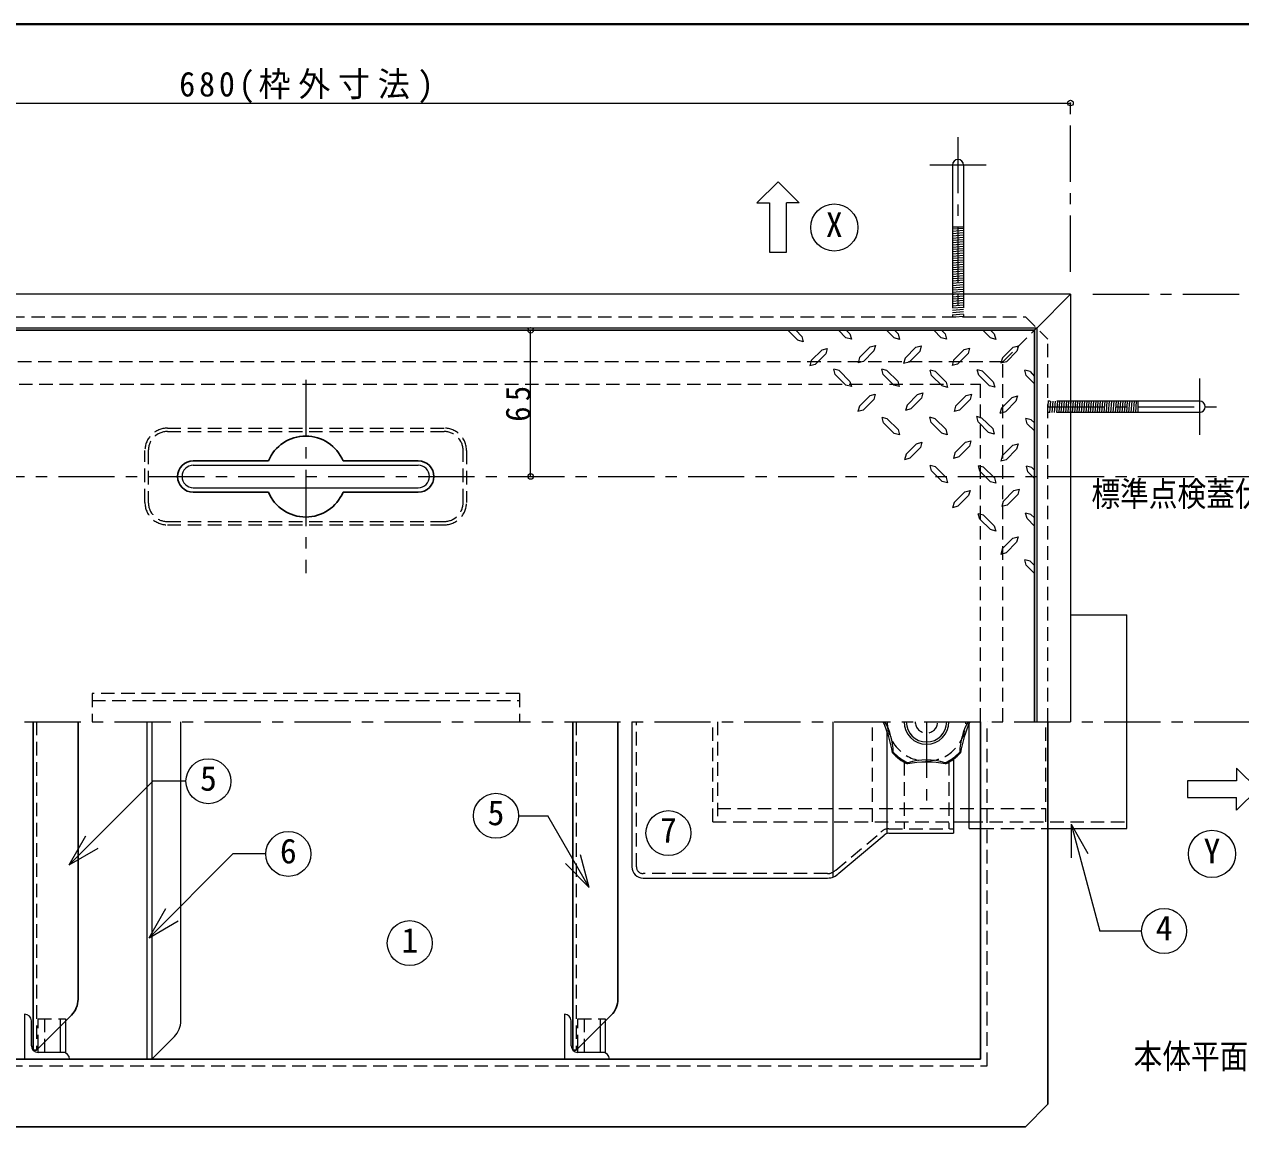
# Model space of a CAD drawing. Units: millimetres at full size, sheet at 1:5; details may follow other scales. Extents: x -1062 to 963, y -702 to 703.
# Drawn here: x -255 to 286, y 213 to 703 of the extents above; entities that cross this region are included whole.
import ezdxf
from ezdxf.enums import TextEntityAlignment as Align

# ---------------------------------------------------------------- set-up
doc = ezdxf.new("R2010")
doc.units = ezdxf.units.MM
doc.header["$LTSCALE"] = 5
doc.header["$PDMODE"] = 32
doc.header["$PDSIZE"] = 2.5
doc.linetypes.add('CHAIN1', pattern=[8, 5, -1, 1, -1])
doc.linetypes.add('DASHED1', pattern=[1.8, 1.2, -0.6])
doc.layers.add('0-A', color=4, linetype='Continuous', lineweight=9)
doc.styles.add('ＭＳ ゴシック', font='')
doc.styles.get('ＭＳ ゴシック').set_extended_font_data('MS Gothic')

msp = doc.modelspace()

# ---------------------------------------------------------------- linework, layer by layer
at = {"layer": '0-A', "color": 1, "lineweight": 40}
msp.add_line((962.602, 702.509), (-1062.398, 702.509), dxfattribs=at)
at = {"layer": '0-A'}
for p, q in [((-469.898, 667.509), (210.102, 667.509)), ((70.727, 623.134), (76.352, 623.134)), ((76.352, 623.134), (76.352, 601.259)), ((83.852, 601.259), (83.852, 623.134)), ((162.602, 612.408), (157.602, 612.408)), ((157.602, 611.538), (162.602, 611.946)), ((157.602, 610.535), (162.602, 610.943)), ((157.602, 609.531), (162.602, 609.94)), ((157.602, 608.528), (162.602, 608.936)), ((157.602, 607.525), (162.602, 607.933)), ((157.602, 606.521), (162.602, 606.93)), ((157.602, 605.518), (162.602, 605.926)), ((76.352, 601.259), (83.852, 601.259)), ((157.602, 604.515), (162.602, 604.923)), ((157.602, 603.511), (162.602, 603.92)), ((157.602, 602.508), (162.602, 602.916)), ((157.602, 601.505), (162.602, 601.913)), ((157.602, 600.501), (162.602, 600.91)), ((157.602, 599.498), (162.602, 599.906)), ((157.602, 598.495), (162.602, 598.903)), ((157.602, 597.491), (162.602, 597.9)), ((157.602, 596.488), (162.602, 596.896)), ((157.602, 595.485), (162.602, 595.893)), ((157.602, 594.481), (162.602, 594.89)), ((157.602, 593.478), (162.602, 593.886)), ((157.602, 592.475), (162.602, 592.883)), ((157.602, 591.471), (162.602, 591.88)), ((157.602, 590.468), (162.602, 590.876)), ((157.602, 589.465), (162.602, 589.873)), ((157.602, 588.461), (162.602, 588.87)), ((157.602, 587.458), (162.602, 587.866)), ((157.602, 586.455), (162.602, 586.863)), ((157.602, 585.451), (162.602, 585.86)), ((157.602, 584.448), (162.602, 584.856)), ((157.602, 583.445), (162.602, 583.853)), ((158.435, 582.509), (162.602, 582.85)), ((-29.898, 501.509), (-29.898, 566.509)), ((84.381, 566.509), (88.914, 562.084)), ((87.939, 566.509), (90.639, 563.809)), ((106.914, 566.509), (110.289, 563.134)), ((128.289, 566.509), (131.664, 563.134)), ((134.064, 562.459), (131.664, 563.134)), ((131.814, 566.509), (133.464, 564.859)), ((133.464, 564.859), (134.064, 562.459)), ((149.416, 566.509), (152.589, 563.209)), ((154.989, 562.609), (152.589, 563.209)), ((152.814, 566.509), (154.389, 564.934)), ((154.389, 564.934), (154.989, 562.609)), ((171.114, 566.509), (174.489, 563.134)), ((176.889, 562.459), (174.489, 563.134)), ((174.564, 566.509), (176.214, 564.859)), ((176.214, 564.859), (176.889, 562.459)), ((195.102, 567.509), (194.102, 566.509)), ((94.839, 553.084), (99.639, 557.884)), ((99.639, 557.884), (101.964, 558.484)), ((101.964, 558.484), (101.364, 556.084)), ((118.089, 552.634), (122.739, 557.359)), ((136.614, 554.134), (141.339, 558.934)), ((138.339, 552.409), (143.064, 557.134)), ((158.064, 553.234), (162.864, 558.034)), ((162.864, 558.034), (165.189, 558.634)), ((165.189, 558.634), (164.589, 556.234)), ((179.889, 554.209), (184.614, 559.009)), ((181.614, 552.484), (186.339, 557.209)), ((184.614, 559.009), (187.014, 559.609)), ((187.014, 559.609), (186.339, 557.209)), ((94.839, 553.084), (94.239, 550.759)), ((96.639, 551.359), (101.364, 556.084)), ((116.289, 554.359), (115.689, 552.034)), ((118.089, 552.634), (115.689, 552.034)), ((136.614, 554.134), (135.939, 551.809)), ((138.339, 552.409), (135.939, 551.809)), ((158.064, 553.234), (157.464, 550.909)), ((159.864, 551.509), (164.589, 556.234)), ((179.889, 554.209), (179.214, 551.884)), ((181.614, 552.484), (179.214, 551.884)), ((96.639, 551.359), (94.239, 550.759)), ((107.289, 548.584), (104.964, 549.184)), ((105.564, 546.784), (104.964, 549.184)), ((105.564, 546.784), (110.289, 542.059)), ((107.289, 548.584), (112.014, 543.784)), ((126.789, 546.859), (126.189, 549.259)), ((128.514, 548.584), (126.189, 549.259)), ((126.789, 546.859), (131.514, 542.134)), ((128.514, 548.584), (133.314, 543.859)), ((150.114, 548.209), (147.714, 548.809)), ((148.389, 546.409), (147.714, 548.809)), ((148.389, 546.409), (153.039, 541.759)), ((150.114, 548.209), (154.839, 543.484)), ((159.864, 551.509), (157.464, 550.909)), ((169.314, 546.559), (168.639, 548.959)), ((171.039, 548.284), (168.639, 548.959)), ((169.314, 546.559), (174.039, 541.834)), ((171.039, 548.284), (175.764, 543.559)), ((192.189, 548.209), (189.789, 548.809)), ((190.464, 546.409), (189.789, 548.809)), ((190.464, 546.409), (194.102, 542.772)), ((192.189, 548.209), (194.102, 546.024)), ((133.914, 541.534), (131.514, 542.134)), ((133.314, 543.859), (133.914, 541.534)), ((155.439, 541.084), (153.039, 541.759)), ((154.839, 543.484), (155.439, 541.084)), ((176.439, 541.234), (174.039, 541.834)), ((175.764, 543.559), (176.439, 541.234)), ((116.289, 532.759), (121.014, 537.559)), ((118.014, 531.034), (122.739, 535.759)), ((121.014, 537.559), (123.339, 538.159)), ((123.339, 538.159), (122.739, 535.759)), ((137.439, 533.284), (142.164, 538.009)), ((139.164, 531.559), (143.889, 536.284)), ((142.164, 538.009), (144.489, 538.684)), ((144.489, 538.684), (143.889, 536.284)), ((159.039, 532.759), (163.764, 537.559)), ((160.839, 531.034), (165.489, 535.759)), ((163.764, 537.559), (166.164, 538.159)), ((166.164, 538.159), (165.489, 535.759)), ((179.439, 531.934), (184.164, 536.659)), ((116.289, 532.759), (115.614, 530.434)), ((118.014, 531.034), (115.614, 530.434)), ((137.439, 533.284), (136.764, 530.884)), ((139.164, 531.559), (136.764, 530.884)), ((159.039, 532.759), (158.439, 530.434)), ((160.839, 531.034), (158.439, 530.434)), ((179.439, 531.934), (178.764, 529.534)), ((181.164, 530.209), (178.764, 529.534)), ((181.164, 530.209), (185.889, 534.934)), ((210.102, 530.842), (210.442, 535.009)), ((211.037, 530.009), (211.446, 535.009)), ((212.04, 530.009), (212.449, 535.009)), ((213.044, 530.009), (213.452, 535.009)), ((214.047, 530.009), (214.456, 535.009)), ((215.05, 530.009), (215.459, 535.009)), ((216.054, 530.009), (216.462, 535.009)), ((217.057, 530.009), (217.466, 535.009)), ((218.06, 530.009), (218.469, 535.009)), ((219.064, 530.009), (219.472, 535.009)), ((220.067, 530.009), (220.476, 535.009)), ((221.07, 530.009), (221.479, 535.009)), ((222.074, 530.009), (222.482, 535.009)), ((223.077, 530.009), (223.486, 535.009)), ((224.08, 530.009), (224.489, 535.009)), ((225.084, 530.009), (225.492, 535.009)), ((226.087, 530.009), (226.496, 535.009)), ((227.09, 530.009), (227.499, 535.009)), ((228.094, 530.009), (228.502, 535.009)), ((229.097, 530.009), (229.506, 535.009)), ((230.1, 530.009), (230.509, 535.009)), ((231.104, 530.009), (231.512, 535.009)), ((232.107, 530.009), (232.516, 535.009)), ((233.11, 530.009), (233.519, 535.009)), ((234.114, 530.009), (234.522, 535.009)), ((235.117, 530.009), (235.526, 535.009)), ((236.12, 530.009), (236.529, 535.009)), ((237.124, 530.009), (237.532, 535.009)), ((238.127, 530.009), (238.536, 535.009)), ((239.13, 530.009), (239.539, 535.009)), ((240.001, 535.009), (240.001, 530.009)), ((128.664, 527.134), (126.339, 527.809)), ((126.939, 525.409), (126.339, 527.809)), ((126.939, 525.409), (131.664, 520.684)), ((128.664, 527.134), (133.464, 522.409)), ((149.964, 527.209), (147.564, 527.884)), ((148.239, 525.484), (147.564, 527.884)), ((148.239, 525.484), (152.964, 520.759)), ((149.964, 527.209), (154.689, 522.484)), ((170.739, 527.509), (168.414, 528.184)), ((169.014, 525.784), (168.414, 528.184)), ((169.014, 525.784), (173.739, 521.059)), ((170.739, 527.509), (175.539, 522.784)), ((192.639, 526.759), (190.239, 527.359)), ((190.914, 524.959), (190.239, 527.359)), ((190.914, 524.959), (194.102, 521.772)), ((192.639, 526.759), (194.102, 525.297)), ((134.064, 520.084), (131.664, 520.684)), ((133.464, 522.409), (134.064, 520.084)), ((155.364, 520.084), (152.964, 520.759)), ((154.689, 522.484), (155.364, 520.084)), ((176.139, 520.384), (173.739, 521.059)), ((175.539, 522.784), (176.139, 520.384)), ((138.714, 509.659), (143.439, 514.384)), ((158.739, 511.984), (163.464, 516.709)), ((160.464, 510.259), (165.189, 514.984)), ((179.739, 510.634), (184.464, 515.434)), ((184.464, 515.434), (186.864, 516.034)), ((186.864, 516.034), (186.189, 513.634)), ((136.989, 511.384), (136.314, 508.984)), ((138.714, 509.659), (136.314, 508.984)), ((158.739, 511.984), (158.064, 509.584)), ((160.464, 510.259), (158.064, 509.584)), ((179.739, 510.634), (179.139, 508.309)), ((181.539, 508.909), (179.139, 508.309)), ((181.539, 508.909), (186.189, 513.634)), ((148.389, 504.034), (147.714, 506.434)), ((150.114, 505.759), (147.714, 506.434)), ((148.389, 504.034), (153.039, 499.309)), ((150.114, 505.759), (154.839, 501.034)), ((171.489, 505.684), (169.164, 506.284)), ((169.764, 503.884), (169.164, 506.284)), ((169.764, 503.884), (174.489, 499.159)), ((171.489, 505.684), (176.289, 500.884)), ((191.139, 503.659), (190.539, 506.059)), ((192.939, 505.459), (190.539, 506.059)), ((191.139, 503.659), (194.102, 500.697)), ((192.939, 505.459), (194.102, 504.297)), ((155.439, 498.634), (153.039, 499.309)), ((154.839, 501.034), (155.439, 498.634)), ((176.889, 498.559), (174.489, 499.159)), ((176.289, 500.884), (176.889, 498.559)), ((158.364, 490.009), (163.089, 494.734)), ((160.089, 488.284), (164.814, 493.009)), ((180.189, 490.459), (184.914, 495.259)), ((181.989, 488.734), (186.639, 493.459)), ((184.914, 495.259), (187.314, 495.859)), ((187.314, 495.859), (186.639, 493.459)), ((158.364, 490.009), (157.689, 487.609)), ((160.089, 488.284), (157.689, 487.609)), ((180.189, 490.459), (179.589, 488.134)), ((181.989, 488.734), (179.589, 488.134)), ((171.489, 484.384), (169.089, 484.984)), ((169.764, 482.584), (169.089, 484.984)), ((169.764, 482.584), (174.489, 477.934)), ((171.489, 484.384), (176.214, 479.659)), ((190.839, 482.884), (190.164, 485.284)), ((192.564, 484.684), (190.164, 485.284)), ((190.839, 482.884), (194.102, 479.491)), ((192.564, 484.684), (194.102, 483.147)), ((176.889, 477.259), (174.489, 477.934)), ((176.214, 479.659), (176.889, 477.259)), ((179.739, 469.309), (184.464, 474.034)), ((181.539, 467.584), (186.189, 472.309)), ((184.464, 474.034), (186.864, 474.709)), ((186.864, 474.709), (186.189, 472.309)), ((179.739, 469.309), (179.139, 466.909)), ((181.539, 467.584), (179.139, 466.909)), ((190.464, 462.109), (189.789, 464.509)), ((192.189, 463.909), (189.789, 464.509)), ((190.464, 462.109), (194.102, 458.326)), ((192.189, 463.909), (194.102, 461.997)), ((-185.398, 259.651), (-185.398, 392.509)), ((104.396, 392.509), (104.396, 323.406)), ((128.405, 388.633), (128.405, 342.789)), ((283.977, 371.884), (283.977, 366.259)), ((262.102, 366.259), (262.102, 358.759)), ((283.977, 366.259), (262.102, 366.259)), ((262.102, 358.759), (283.977, 358.759)), ((158.102, 347.959), (165.102, 347.959)), ((-198.398, 242.509), (-188.327, 252.58))]:
    msp.add_line(p, q, dxfattribs=at)
at = {"layer": '0-A', "linetype": 'CHAIN1'}
for p, q in [((210.102, 592.509), (210.102, 667.509)), ((160.102, 652.408), (160.102, 572.509)), ((172.602, 639.908), (147.602, 639.908)), ((220.102, 582.509), (360.102, 582.509)), ((-129.898, 544.509), (-129.898, 458.509)), ((267.501, 545.009), (267.501, 520.009)), ((200.102, 532.509), (280.001, 532.509)), ((-559.898, 501.509), (300.102, 501.509)), ((-494.898, 392.509), (360.102, 392.509)), ((146.102, 392.509), (146.102, 357.509))]:
    msp.add_line(p, q, dxfattribs=at)
at = {"layer": '0-A', "color": 7, "lineweight": 18}
for p, q in [((157.602, 639.908), (157.602, 582.509)), ((162.602, 639.908), (162.602, 582.509)), ((210.102, 582.509), (-469.898, 582.509)), ((195.102, 567.509), (210.102, 582.509)), ((210.102, 582.509), (210.102, 392.509)), ((195.102, 567.509), (-454.898, 567.509)), ((195.102, 567.509), (195.102, 392.509)), ((267.501, 535.009), (210.102, 535.009)), ((267.501, 530.009), (210.102, 530.009)), ((-179.898, 506.509), (-79.898, 506.509)), ((-179.898, 496.509), (-79.898, 496.509)), ((210.102, 440.009), (235.102, 440.009)), ((-200.398, 242.509), (-200.398, 392.509)), ((-198.398, 392.509), (-198.398, 242.509)), ((15.102, 392.509), (15.102, 328.009)), ((165.102, 345.009), (165.102, 391.907)), ((158.102, 375.889), (158.102, 342.959)), ((-235.111, 328.823), (-197.887, 366.047)), ((-183.175, 366.047), (-197.887, 366.047)), ((-35.314, 350.716), (-22.22, 350.716)), ((-3.845, 318.89), (-22.22, 350.716)), ((210.389, 346.956), (223.112, 299.474)), ((210.389, 346.956), (210.389, 331.956)), ((210.389, 346.956), (217.889, 333.966)), ((-235.111, 328.823), (-227.611, 341.813)), ((107.176, 325.218), (127.213, 342.013)), ((129.4, 342.959), (158.102, 342.959)), ((165.102, 345.009), (170.102, 345.009)), ((-235.111, 328.823), (-222.121, 336.323)), ((-199.563, 296.511), (-162.339, 333.735)), ((-147.627, 333.735), (-162.339, 333.735)), ((-3.845, 318.89), (-7.727, 333.379)), ((-3.845, 318.89), (-14.451, 329.497)), ((20.102, 323.009), (102.072, 323.009)), ((-199.563, 296.511), (-192.063, 309.501)), ((-199.563, 296.511), (-186.573, 304.011)), ((241.741, 299.474), (223.112, 299.474)), ((-254.898, 262.509), (-254.898, 242.509)), ((-14.898, 262.509), (-14.898, 242.509)), ((-251.898, 248.509), (-251.898, 259.509)), ((-238.9, 245.509), (-238.9, 257.273)), ((-236.743, 259.43), (-236.743, 245.509)), ((-11.898, 248.509), (-11.898, 259.509)), ((1.1, 245.509), (1.1, 257.273)), ((3.257, 259.43), (3.257, 245.509)), ((-248.898, 245.509), (-248.898, 247.275)), ((-236.743, 245.509), (-248.898, 245.509)), ((-8.898, 245.509), (-8.898, 247.275)), ((3.257, 245.509), (-8.898, 245.509))]:
    msp.add_line(p, q, dxfattribs=at)
at = {"layer": '0-A', "linetype": 'DASHED1'}
for p, q in [((157.602, 582.441), (158.435, 582.509)), ((157.602, 582.509), (157.602, 572.509)), ((157.602, 581.438), (162.602, 581.846)), ((157.602, 580.435), (162.602, 580.843)), ((157.602, 579.431), (162.602, 579.84)), ((157.602, 578.428), (162.602, 578.836)), ((162.602, 582.509), (162.602, 572.509)), ((157.602, 577.425), (162.602, 577.833)), ((157.602, 576.421), (162.602, 576.83)), ((157.602, 575.418), (162.602, 575.826)), ((157.602, 574.415), (162.602, 574.823)), ((157.602, 573.411), (162.602, 573.82)), ((-449.898, 572.509), (190.102, 572.509)), ((158.843, 572.509), (162.602, 572.816)), ((190.102, 572.509), (200.102, 562.509)), ((180.102, 552.509), (194.102, 566.509)), ((200.102, 392.509), (200.102, 562.509)), ((180.102, 552.509), (-274.466, 552.509)), ((180.102, 392.509), (180.102, 552.509)), ((-275.352, 542.509), (170.102, 542.509)), ((170.102, 392.509), (170.102, 542.509)), ((210.102, 535.009), (200.102, 535.009)), ((200.102, 531.25), (200.409, 535.009)), ((210.102, 530.009), (200.102, 530.009)), ((201.004, 530.009), (201.412, 535.009)), ((202.007, 530.009), (202.416, 535.009)), ((203.011, 530.009), (203.419, 535.009)), ((204.014, 530.009), (204.422, 535.009)), ((205.017, 530.009), (205.426, 535.009)), ((206.021, 530.009), (206.429, 535.009)), ((207.024, 530.009), (207.432, 535.009)), ((208.027, 530.009), (208.436, 535.009)), ((209.03, 530.009), (209.439, 535.009)), ((210.034, 530.009), (210.102, 530.842)), ((-224.898, 402.009), (-34.898, 402.009)), ((17.102, 328.009), (17.102, 392.509)), ((51.102, 347.959), (51.102, 392.509)), ((53.102, 392.509), (53.102, 347.959)), ((122.102, 347.959), (122.102, 392.509)), ((199.102, 347.959), (199.102, 392.509)), ((136.102, 374.614), (136.102, 344.959)), ((156.102, 374.614), (156.102, 344.959)), ((53.102, 353.959), (199.102, 353.959)), ((51.102, 347.959), (158.102, 347.959)), ((165.102, 347.959), (235.102, 347.959)), ((105.717, 326.587), (125.755, 343.381)), ((129.4, 344.959), (158.102, 344.959)), ((170.102, 345.009), (200.102, 345.009)), ((102.072, 325.009), (20.102, 325.009)), ((-245.898, 245.509), (-245.898, 260.509)), ((-238.9, 257.273), (-238.9, 260.509)), ((-236.743, 260.509), (-236.743, 259.43)), ((-5.898, 245.509), (-5.898, 260.509)), ((1.1, 257.273), (1.1, 260.509)), ((3.257, 260.509), (3.257, 259.43))]:
    msp.add_line(p, q, dxfattribs=at)
at = {"layer": '0-A', "color": 5, "lineweight": 25}
for p, q in [((194.102, 566.509), (-273.573, 566.509)), ((194.102, 392.509), (194.102, 566.509)), ((-179.898, 508.509), (-146.481, 508.509)), ((-113.315, 508.509), (-79.898, 508.509)), ((-179.898, 494.509), (-146.481, 494.509)), ((-113.315, 494.509), (-79.898, 494.509)), ((-251.148, 246.525), (-251.148, 392.509)), ((-231.148, 269.167), (-231.148, 392.509)), ((-11.148, 246.525), (-11.148, 392.509)), ((8.852, 269.167), (8.852, 392.509)), ((170.102, 392.509), (170.102, 242.509)), ((200.102, 392.509), (200.102, 222.509)), ((-234.077, 262.096), (-249.648, 246.525)), ((5.923, 262.096), (-9.648, 246.525)), ((-249.648, 246.525), (-251.148, 246.525)), ((-9.648, 246.525), (-11.148, 246.525)), ((170.102, 242.509), (-429.898, 242.509)), ((200.102, 222.509), (190.102, 212.509)), ((190.102, 212.509), (-449.898, 212.509))]:
    msp.add_line(p, q, dxfattribs=at)
at = {"layer": '0-A', "color": 7, "linetype": 'DASHED1', "lineweight": 18}
for p, q in [((-191.398, 523.009), (-68.398, 523.009)), ((-191.398, 521.509), (-68.398, 521.509)), ((-201.398, 490.009), (-201.398, 513.009)), ((-199.898, 513.009), (-199.898, 490.009)), ((-59.898, 490.009), (-59.898, 513.009)), ((-58.398, 513.009), (-58.398, 490.009)), ((-191.398, 481.509), (-68.398, 481.509)), ((-191.398, 480.009), (-68.398, 480.009)), ((-34.898, 405.009), (-224.898, 405.009)), ((-224.898, 405.009), (-224.898, 392.509)), ((-34.898, 405.009), (-34.898, 392.509)), ((-249.648, 392.509), (-249.648, 246.525)), ((-9.648, 392.509), (-9.648, 246.525)), ((173.102, 239.509), (173.102, 392.509)), ((-432.898, 239.509), (173.102, 239.509))]:
    msp.add_line(p, q, dxfattribs=at)
at = {"layer": '0-A'}
for points in [[(70.727, 623.134), (80.102, 632.509), (89.477, 623.134), (83.852, 623.134)], [(90.639, 563.809), (91.314, 561.409), (88.914, 562.084)], [(110.364, 566.509), (112.014, 564.859), (112.689, 562.534), (110.289, 563.134)], [(116.289, 554.359), (121.014, 559.159), (123.414, 559.759), (122.739, 557.359)], [(141.339, 558.934), (143.664, 559.534), (143.064, 557.134)], [(112.014, 543.784), (112.689, 541.459), (110.289, 542.059)], [(184.164, 536.659), (186.489, 537.334), (185.889, 534.934)], [(136.989, 511.384), (141.714, 516.109), (144.039, 516.784), (143.439, 514.384)], [(163.464, 516.709), (165.864, 517.309), (165.189, 514.984)], [(163.089, 494.734), (165.489, 495.334), (164.814, 493.009)], [(283.977, 371.884), (293.352, 362.509), (283.977, 353.134), (283.977, 358.759)]]:
    msp.add_lwpolyline(points, dxfattribs=at)
at = {"layer": '0-A', "color": 7, "lineweight": 18}
msp.add_lwpolyline([(200.102, 345.009), (235.102, 345.009), (235.102, 440.009)], dxfattribs=at)
at = {"layer": '0-A', "linetype": 'DASHED1'}
for points in [[(-248.898, 247.275), (-248.898, 260.509), (-236.743, 260.509)], [(-8.898, 247.275), (-8.898, 260.509), (3.257, 260.509)]]:
    msp.add_lwpolyline(points, dxfattribs=at)
at = {"layer": '0-A', "color": 7, "lineweight": 18}
for centre, radius in [((105.102, 612.197), 10.5), ((-173.175, 366.047), 10), ((-45.314, 350.716), 10), ((31.355, 343.013), 10), ((-137.627, 333.735), 10), ((273.039, 333.759), 10.5), ((251.741, 299.474), 10), ((-83.656, 294.08), 10)]:
    msp.add_circle(centre, radius, dxfattribs=at)
for centre, radius, start, end in [((160.102, 639.908), 2.5, 0, 180), ((267.501, 532.509), 2.5, 270, 90), ((-179.898, 501.509), 5, 90, 270), ((-79.898, 501.509), 5, 270, 90), ((76.721, 369.966), 54.951, 9.11306, 24.21987), ((102.282, 378.272), 29.075, 1.44958, 29.32092), ((146.102, 392.509), 9, 180, 0), ((189.921, 378.272), 29.075, 150.67908, 178.55042), ((215.483, 369.966), 54.951, 155.78013, 170.88694), ((146.102, 392.509), 20.5, 222.46304, 245.53696), ((146.102, 392.509), 20, 222.46304, 245.53696), ((146.102, 392.509), 20, 294.46304, 317.53696), ((146.102, 392.509), 20.5, 294.46304, 317.53696), ((146.102, 319.558), 54.951, 81.11306, 98.88694), ((146.102, 346.435), 29.075, 73.44958, 106.55042), ((129.4, 339.959), 3, 90, 136.80874), ((20.102, 328.009), 5, 180, 270), ((102.072, 330.009), 7, 270, 316.80874), ((-254.898, 259.509), 3, 0, 90), ((-14.898, 259.509), 3, 0, 90), ((-248.898, 248.509), 3, 180, 270), ((-237.898, 242.509), 3, 0, 90), ((-8.898, 248.509), 3, 180, 270), ((2.102, 242.509), 3, 0, 90)]:
    msp.add_arc(centre, radius, start, end, dxfattribs=at)
at = {"layer": '0-A', "color": 7, "linetype": 'DASHED1', "lineweight": 18}
for centre, radius, start, end in [((-191.398, 513.009), 10, 90, 180), ((-191.398, 513.009), 8.5, 90, 180), ((-68.398, 513.009), 10, 0, 90), ((-68.398, 513.009), 8.5, 0, 90), ((-191.398, 490.009), 10, 180, 270), ((-191.398, 490.009), 8.5, 180, 270), ((-68.398, 490.009), 10, 270, 0), ((-68.398, 490.009), 8.5, 270, 0)]:
    msp.add_arc(centre, radius, start, end, dxfattribs=at)
at = {"layer": '0-A', "color": 5, "lineweight": 25}
for centre, radius, start, end in [((-129.898, 501.509), 18, 22.88538, 157.11462), ((-179.898, 501.509), 7, 90, 270), ((-79.898, 501.509), 7, 270, 90), ((-129.898, 501.509), 18, 202.88538, 337.11462), ((-241.148, 269.167), 10, 315, 360), ((-1.148, 269.167), 10, 315, 360)]:
    msp.add_arc(centre, radius, start, end, dxfattribs=at)
at = {"layer": '0-A', "linetype": 'DASHED1'}
for centre, radius, start, end in [((146.102, 392.509), 17.5, 180, 0), ((146.102, 392.509), 5, 180, 0), ((129.4, 339.959), 5, 90, 136.80874), ((20.102, 328.009), 3, 180, 270), ((102.072, 330.009), 5, 270, 316.80874)]:
    msp.add_arc(centre, radius, start, end, dxfattribs=at)
at = {"layer": '0-A'}
for centre, start, end in [((146.102, 392.509), 180, 0), ((-195.398, 259.651), 315, 360)]:
    msp.add_arc(centre, 10, start, end, dxfattribs=at)
for p in [(210.102, 667.509), (-29.898, 566.509), (-29.898, 501.509)]:
    msp.add_point(p, dxfattribs=at)

# ---------------------------------------------------------------- texts
at = {"layer": '0-A', "color": 7, "style": 'ＭＳ ゴシック'}
for s, p in [('X', (101.352, 604.697)), ('5', (-176.925, 358.547)), ('5', (-49.064, 343.216)), ('7', (27.605, 335.513)), ('6', (-141.377, 326.235)), ('Y', (269.289, 326.259)), ('4', (247.991, 291.974)), ('1', (-87.406, 286.58))]:
    msp.add_text(s, height=11, dxfattribs=at).set_placement(p, align=Align.BOTTOM_LEFT)
at = {"layer": '0-A', "color": 7, "style": 'ＭＳ ゴシック', "width": 0.85}
for s, p in [('標準点検蓋伏せ図', (219.435, 485.009)), ('本体平面図', (238.185, 235.009))]:
    msp.add_text(s, height=11, dxfattribs=at).set_placement(p, align=Align.BOTTOM_LEFT)
at = {"layer": '0-A', "color": 7, "insert": (-186.148, 667.509), "char_height": 11, "attachment_point": 7, "style": 'ＭＳ ゴシック'}
msp.add_mtext('\\T1.24;\\W0.95;680(枠外寸法)', dxfattribs=at)
at = {"layer": '0-A', "color": 7, "insert": (-29.898, 525.884), "char_height": 11, "attachment_point": 7, "rotation": 90, "style": 'ＭＳ ゴシック'}
msp.add_mtext('\\T1.36;\\W0.9;65', dxfattribs=at)

doc.saveas('drawing.dxf')
